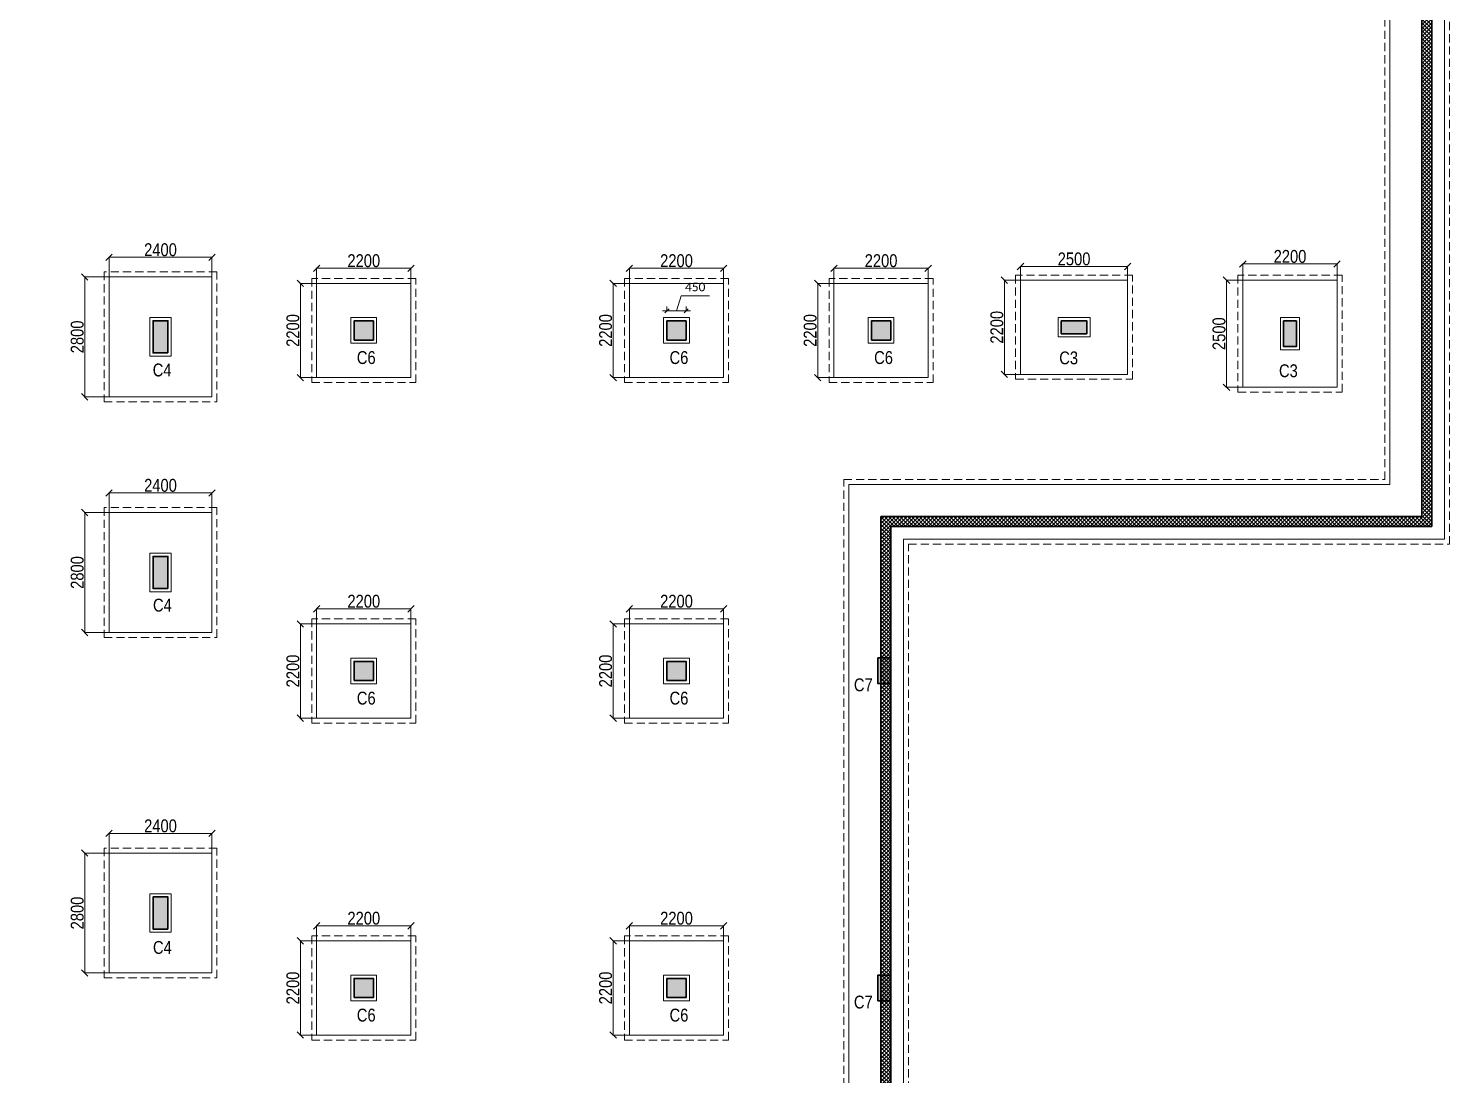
# Model space of a CAD drawing. Header units: millimetres. Extents: x 1112055 to 3390982, y -148532 to 766891.
# Drawn here: x 2015676 to 2048849, y 641715 to 666139 of the extents above; entities that cross this region are included whole.
import ezdxf

# ---------------------------------------------------------------- set-up
doc = ezdxf.new("R2010")
doc.units = ezdxf.units.MM
doc.header["$PDMODE"] = 35
doc.header["$PDSIZE"] = -25
doc.linetypes.add('Hidden', pattern=[9.525, 6.35, -3.175])
for name, color, linetype, lineweight in [('B COL. NO.', 3, 'Continuous', 20), ('B FINAL COLUMN', 1, 'Continuous', 30), ('B FOOTING', 49, 'Continuous', 20), ('B FOOTING DIM', 234, 'Continuous', 9), ('B HATCH', 250, 'Continuous', 0), ('B P.C.C', 251, 'Continuous', 0)]:
    doc.layers.add(name, color=color, linetype=linetype, lineweight=lineweight)
doc.layers.add('B Pedestal', color=7, linetype='Continuous', lineweight=9, true_color=0x5c8948)
doc.layers.add('B-COL HT', color=7, linetype='Continuous', lineweight=0, true_color=0x4e4f45)
doc.styles.add('Cali', font='calibri.ttf')
doc.styles.add('SWINC', font='swissc.ttf')
doc.dimstyles.new('1.100', dxfattribs={"dimtxt": 200, "dimasz": 100, "dimexe": 100, "dimexo": 100, "dimgap": 100, "dimtad": 1, "dimdec": 0, "dimzin": 0, "dimdsep": 46, "dimtxsty": 'Cali', "dimblk": 'OBLIQUE', "dimcen": 0, "dimdle": 100, "dimclrd": 256, "dimclre": 256, "dimclrt": 3, "dimadec": 0, "dimazin": 0, "dimtfac": 1, "dimtdec": 0, "dimtofl": 0, "dimtmove": 1, "dimatfit": 0, "dimfxl": 100, "dimfxlon": 1, "dimtolj": 1, "dimtzin": 0, "dimlwd": -1, "dimlwe": -1, "dimarcsym": 0})
doc.dimstyles.new('BHOOMI', dxfattribs={"dimtxt": 230, "dimasz": 150, "dimexe": 10, "dimexo": 0, "dimgap": 25, "dimtad": 1, "dimdec": 0, "dimzin": 0, "dimdsep": 46, "dimtxsty": 'SWINC', "dimblk": 'OBLIQUE', "dimcen": 0.09, "dimclrd": 250, "dimclre": 250, "dimclrt": 256, "dimaunit": 1, "dimadec": 3, "dimazin": 0, "dimtfac": 1, "dimtdec": 0, "dimtofl": 0, "dimtmove": 1, "dimatfit": 3, "dimfxl": 100, "dimtolj": 1, "dimtzin": 0, "dimlwd": 9, "dimlwe": 5, "dimarcsym": 0})

# ---------------------------------------------------------------- blocks, each defined once
blk = doc.blocks.new('_Oblique')
at = {"color": 0, "linetype": 'ByBlock', "lineweight": -2}
blk.add_line((-0.5, -0.5), (0.5, 0.5), dxfattribs=at)
blk = doc.blocks.new('*D2895')
at = {"layer": 'B FOOTING DIM', "color": 250, "lineweight": 5, "ltscale": 0.5, "transparency": 16777216}
for p, q in [((2038834, 660262), (2038447, 660262)), ((2038457, 660262), (2038457, 658062)), ((2038834, 658062), (2038447, 658062))]:
    blk.add_line(p, q, dxfattribs=at)
at = {"layer": 'Defpoints', "color": 0, "transparency": 16777216}
for p in [(2038834, 660262), (2038457, 658062), (2038834, 658062)]:
    blk.add_point(p, dxfattribs=at)
at = {"layer": 'B FOOTING DIM', "color": 250, "lineweight": 5, "transparency": 16777216, "xscale": 150, "yscale": 150, "zscale": 150}
for p, rotation in [((2038457, 660262), 90), ((2038457, 658062), 270)]:
    blk.add_blockref('_Oblique', p, dxfattribs=dict(at, rotation=rotation))
at = {"layer": 'B FOOTING DIM', "transparency": 16777216, "insert": (2038282, 659162), "char_height": 300, "attachment_point": 5, "rotation": 90, "style": 'SWINC'}
blk.add_mtext('\\A1;2200', dxfattribs=at)
blk = doc.blocks.new('*D2896')
at = {"layer": 'B FOOTING DIM', "color": 250, "lineweight": 5, "ltscale": 0.5, "transparency": 16777216}
for p, q in [((2038834, 660262), (2038834, 660591)), ((2038834, 660581), (2041334, 660581)), ((2041334, 660262), (2041334, 660591))]:
    blk.add_line(p, q, dxfattribs=at)
at = {"layer": 'Defpoints', "color": 0, "transparency": 16777216}
for p in [(2041334, 660581), (2038834, 660262), (2041334, 660262)]:
    blk.add_point(p, dxfattribs=at)
at = {"layer": 'B FOOTING DIM', "color": 250, "lineweight": 5, "transparency": 16777216, "xscale": 150, "yscale": 150, "zscale": 150, "rotation": 180}
blk.add_blockref('_Oblique', (2038834, 660581), dxfattribs=at)
at = {"layer": 'B FOOTING DIM', "color": 250, "lineweight": 5, "transparency": 16777216, "xscale": 150, "yscale": 150, "zscale": 150}
blk.add_blockref('_Oblique', (2041334, 660581), dxfattribs=at)
at = {"layer": 'B FOOTING DIM', "transparency": 16777216, "insert": (2040084, 660756), "char_height": 300, "attachment_point": 5, "style": 'SWINC'}
blk.add_mtext('\\A1;2500', dxfattribs=at)
blk = doc.blocks.new('*D2901')
at = {"layer": 'B FOOTING DIM', "color": 250, "lineweight": 5, "ltscale": 0.5, "transparency": 16777216}
for p, q in [((2044024, 660262), (2044024, 660649)), ((2046224, 660639), (2044024, 660639)), ((2046224, 660262), (2046224, 660649))]:
    blk.add_line(p, q, dxfattribs=at)
at = {"layer": 'Defpoints', "color": 0, "transparency": 16777216}
for p in [(2044024, 660639), (2044024, 660262), (2046224, 660262)]:
    blk.add_point(p, dxfattribs=at)
at = {"layer": 'B FOOTING DIM', "color": 250, "lineweight": 5, "transparency": 16777216, "xscale": 150, "yscale": 150, "zscale": 150, "rotation": 180}
blk.add_blockref('_Oblique', (2044024, 660639), dxfattribs=at)
at = {"layer": 'B FOOTING DIM', "color": 250, "lineweight": 5, "transparency": 16777216, "xscale": 150, "yscale": 150, "zscale": 150}
blk.add_blockref('_Oblique', (2046224, 660639), dxfattribs=at)
at = {"layer": 'B FOOTING DIM', "transparency": 16777216, "insert": (2045124, 660814), "char_height": 300, "attachment_point": 5, "style": 'SWINC'}
blk.add_mtext('\\A1;2200', dxfattribs=at)
blk = doc.blocks.new('*D2902')
at = {"layer": 'B FOOTING DIM', "color": 250, "lineweight": 5, "ltscale": 0.5, "transparency": 16777216}
for p, q in [((2044024, 660262), (2043633, 660262)), ((2043643, 660262), (2043643, 657762)), ((2044024, 657762), (2043633, 657762))]:
    blk.add_line(p, q, dxfattribs=at)
at = {"layer": 'Defpoints', "color": 0, "transparency": 16777216}
for p in [(2044024, 660262), (2043643, 657762), (2044024, 657762)]:
    blk.add_point(p, dxfattribs=at)
at = {"layer": 'B FOOTING DIM', "color": 250, "lineweight": 5, "transparency": 16777216, "xscale": 150, "yscale": 150, "zscale": 150}
for p, rotation in [((2043643, 660262), 90), ((2043643, 657762), 270)]:
    blk.add_blockref('_Oblique', p, dxfattribs=dict(at, rotation=rotation))
at = {"layer": 'B FOOTING DIM', "transparency": 16777216, "insert": (2043468, 659012), "char_height": 300, "attachment_point": 5, "rotation": 90, "style": 'SWINC'}
blk.add_mtext('\\A1;2500', dxfattribs=at)
blk = doc.blocks.new('*D2923')
at = {"layer": 'B FOOTING DIM', "color": 250, "lineweight": 5, "ltscale": 0.5, "transparency": 16777216}
for p, q in [((2017559, 646887), (2016981, 646887)), ((2016991, 646887), (2016991, 644087)), ((2017559, 644087), (2016981, 644087))]:
    blk.add_line(p, q, dxfattribs=at)
at = {"layer": 'Defpoints', "color": 0, "transparency": 16777216}
for p in [(2017559, 646887), (2016991, 644087), (2017559, 644087)]:
    blk.add_point(p, dxfattribs=at)
at = {"layer": 'B FOOTING DIM', "color": 250, "lineweight": 5, "transparency": 16777216, "xscale": 150, "yscale": 150, "zscale": 150}
for p, rotation in [((2016991, 646887), 90), ((2016991, 644087), 270)]:
    blk.add_blockref('_Oblique', p, dxfattribs=dict(at, rotation=rotation))
at = {"layer": 'B FOOTING DIM', "transparency": 16777216, "insert": (2016816, 645487), "char_height": 300, "attachment_point": 5, "rotation": 90, "style": 'SWINC'}
blk.add_mtext('\\A1;2800', dxfattribs=at)
blk = doc.blocks.new('*D2924')
at = {"layer": 'B FOOTING DIM', "color": 250, "lineweight": 5, "ltscale": 0.5, "transparency": 16777216}
for p, q in [((2017559, 646887), (2017559, 647355)), ((2017559, 647345), (2019959, 647345)), ((2019959, 646887), (2019959, 647355))]:
    blk.add_line(p, q, dxfattribs=at)
at = {"layer": 'Defpoints', "color": 0, "transparency": 16777216}
for p in [(2019959, 647345), (2017559, 646887), (2019959, 646887)]:
    blk.add_point(p, dxfattribs=at)
at = {"layer": 'B FOOTING DIM', "color": 250, "lineweight": 5, "transparency": 16777216, "xscale": 150, "yscale": 150, "zscale": 150, "rotation": 180}
blk.add_blockref('_Oblique', (2017559, 647345), dxfattribs=at)
at = {"layer": 'B FOOTING DIM', "color": 250, "lineweight": 5, "transparency": 16777216, "xscale": 150, "yscale": 150, "zscale": 150}
blk.add_blockref('_Oblique', (2019959, 647345), dxfattribs=at)
at = {"layer": 'B FOOTING DIM', "transparency": 16777216, "insert": (2018759, 647520), "char_height": 300, "attachment_point": 5, "style": 'SWINC'}
blk.add_mtext('\\A1;2400', dxfattribs=at)
blk = doc.blocks.new('*D2925')
at = {"layer": 'B FOOTING DIM', "color": 250, "lineweight": 5, "ltscale": 0.5, "transparency": 16777216}
for p, q in [((2017559, 660337), (2016981, 660337)), ((2016991, 660337), (2016991, 657537)), ((2017559, 657537), (2016981, 657537))]:
    blk.add_line(p, q, dxfattribs=at)
at = {"layer": 'Defpoints', "color": 0, "transparency": 16777216}
for p in [(2017559, 660337), (2016991, 657537), (2017559, 657537)]:
    blk.add_point(p, dxfattribs=at)
at = {"layer": 'B FOOTING DIM', "color": 250, "lineweight": 5, "transparency": 16777216, "xscale": 150, "yscale": 150, "zscale": 150}
for p, rotation in [((2016991, 660337), 90), ((2016991, 657537), 270)]:
    blk.add_blockref('_Oblique', p, dxfattribs=dict(at, rotation=rotation))
at = {"layer": 'B FOOTING DIM', "transparency": 16777216, "insert": (2016816, 658937), "char_height": 300, "attachment_point": 5, "rotation": 90, "style": 'SWINC'}
blk.add_mtext('\\A1;2800', dxfattribs=at)
blk = doc.blocks.new('*D2926')
at = {"layer": 'B FOOTING DIM', "color": 250, "lineweight": 5, "ltscale": 0.5, "transparency": 16777216}
for p, q in [((2017559, 660337), (2017559, 660805)), ((2017559, 660795), (2019959, 660795)), ((2019959, 660337), (2019959, 660805))]:
    blk.add_line(p, q, dxfattribs=at)
at = {"layer": 'Defpoints', "color": 0, "transparency": 16777216}
for p in [(2019959, 660795), (2017559, 660337), (2019959, 660337)]:
    blk.add_point(p, dxfattribs=at)
at = {"layer": 'B FOOTING DIM', "color": 250, "lineweight": 5, "transparency": 16777216, "xscale": 150, "yscale": 150, "zscale": 150, "rotation": 180}
blk.add_blockref('_Oblique', (2017559, 660795), dxfattribs=at)
at = {"layer": 'B FOOTING DIM', "color": 250, "lineweight": 5, "transparency": 16777216, "xscale": 150, "yscale": 150, "zscale": 150}
blk.add_blockref('_Oblique', (2019959, 660795), dxfattribs=at)
at = {"layer": 'B FOOTING DIM', "transparency": 16777216, "insert": (2018759, 660970), "char_height": 300, "attachment_point": 5, "style": 'SWINC'}
blk.add_mtext('\\A1;2400', dxfattribs=at)
blk = doc.blocks.new('*D2621')
at = {"layer": 'B FOOTING DIM', "color": 250, "lineweight": 5, "ltscale": 0.5, "transparency": 16777216}
for p, q in [((2029704, 644837), (2029315, 644837)), ((2029325, 644837), (2029325, 642637)), ((2029704, 642637), (2029315, 642637))]:
    blk.add_line(p, q, dxfattribs=at)
at = {"layer": 'Defpoints', "color": 0, "transparency": 16777216}
for p in [(2029704, 644837), (2029325, 642637), (2029704, 642637)]:
    blk.add_point(p, dxfattribs=at)
at = {"layer": 'B FOOTING DIM', "color": 250, "lineweight": 5, "transparency": 16777216, "xscale": 150, "yscale": 150, "zscale": 150}
for p, rotation in [((2029325, 644837), 90), ((2029325, 642637), 270)]:
    blk.add_blockref('_Oblique', p, dxfattribs=dict(at, rotation=rotation))
at = {"layer": 'B FOOTING DIM', "transparency": 16777216, "insert": (2029150, 643737), "char_height": 300, "attachment_point": 5, "rotation": 90, "style": 'SWINC'}
blk.add_mtext('\\A1;2200', dxfattribs=at)
blk = doc.blocks.new('*D2622')
at = {"layer": 'B FOOTING DIM', "color": 250, "lineweight": 5, "ltscale": 0.5, "transparency": 16777216}
for p, q in [((2029704, 644837), (2029704, 645199)), ((2029704, 645189), (2031904, 645189)), ((2031904, 644837), (2031904, 645199))]:
    blk.add_line(p, q, dxfattribs=at)
at = {"layer": 'Defpoints', "color": 0, "transparency": 16777216}
for p in [(2031904, 645189), (2029704, 644837), (2031904, 644837)]:
    blk.add_point(p, dxfattribs=at)
at = {"layer": 'B FOOTING DIM', "color": 250, "lineweight": 5, "transparency": 16777216, "xscale": 150, "yscale": 150, "zscale": 150, "rotation": 180}
blk.add_blockref('_Oblique', (2029704, 645189), dxfattribs=at)
at = {"layer": 'B FOOTING DIM', "color": 250, "lineweight": 5, "transparency": 16777216, "xscale": 150, "yscale": 150, "zscale": 150}
blk.add_blockref('_Oblique', (2031904, 645189), dxfattribs=at)
at = {"layer": 'B FOOTING DIM', "transparency": 16777216, "insert": (2030804, 645364), "char_height": 300, "attachment_point": 5, "style": 'SWINC'}
blk.add_mtext('\\A1;2200', dxfattribs=at)
blk = doc.blocks.new('*D2623')
at = {"layer": 'B FOOTING DIM', "color": 250, "lineweight": 5, "ltscale": 0.5, "transparency": 16777216}
for p, q in [((2022404, 644837), (2022015, 644837)), ((2022025, 644837), (2022025, 642637)), ((2022404, 642637), (2022015, 642637))]:
    blk.add_line(p, q, dxfattribs=at)
at = {"layer": 'Defpoints', "color": 0, "transparency": 16777216}
for p in [(2022404, 644837), (2022025, 642637), (2022404, 642637)]:
    blk.add_point(p, dxfattribs=at)
at = {"layer": 'B FOOTING DIM', "color": 250, "lineweight": 5, "transparency": 16777216, "xscale": 150, "yscale": 150, "zscale": 150}
for p, rotation in [((2022025, 644837), 90), ((2022025, 642637), 270)]:
    blk.add_blockref('_Oblique', p, dxfattribs=dict(at, rotation=rotation))
at = {"layer": 'B FOOTING DIM', "transparency": 16777216, "insert": (2021850, 643737), "char_height": 300, "attachment_point": 5, "rotation": 90, "style": 'SWINC'}
blk.add_mtext('\\A1;2200', dxfattribs=at)
blk = doc.blocks.new('*D2624')
at = {"layer": 'B FOOTING DIM', "color": 250, "lineweight": 5, "ltscale": 0.5, "transparency": 16777216}
for p, q in [((2022404, 644837), (2022404, 645199)), ((2022404, 645189), (2024604, 645189)), ((2024604, 644837), (2024604, 645199))]:
    blk.add_line(p, q, dxfattribs=at)
at = {"layer": 'Defpoints', "color": 0, "transparency": 16777216}
for p in [(2024604, 645189), (2022404, 644837), (2024604, 644837)]:
    blk.add_point(p, dxfattribs=at)
at = {"layer": 'B FOOTING DIM', "color": 250, "lineweight": 5, "transparency": 16777216, "xscale": 150, "yscale": 150, "zscale": 150, "rotation": 180}
blk.add_blockref('_Oblique', (2022404, 645189), dxfattribs=at)
at = {"layer": 'B FOOTING DIM', "color": 250, "lineweight": 5, "transparency": 16777216, "xscale": 150, "yscale": 150, "zscale": 150}
blk.add_blockref('_Oblique', (2024604, 645189), dxfattribs=at)
at = {"layer": 'B FOOTING DIM', "transparency": 16777216, "insert": (2023504, 645364), "char_height": 300, "attachment_point": 5, "style": 'SWINC'}
blk.add_mtext('\\A1;2200', dxfattribs=at)
blk = doc.blocks.new('*D2625')
at = {"layer": 'B FOOTING DIM', "color": 250, "lineweight": 5, "ltscale": 0.5, "transparency": 16777216}
for p, q in [((2022404, 652237), (2022015, 652237)), ((2022025, 652237), (2022025, 650037)), ((2022404, 650037), (2022015, 650037))]:
    blk.add_line(p, q, dxfattribs=at)
at = {"layer": 'Defpoints', "color": 0, "transparency": 16777216}
for p in [(2022404, 652237), (2022025, 650037), (2022404, 650037)]:
    blk.add_point(p, dxfattribs=at)
at = {"layer": 'B FOOTING DIM', "color": 250, "lineweight": 5, "transparency": 16777216, "xscale": 150, "yscale": 150, "zscale": 150}
for p, rotation in [((2022025, 652237), 90), ((2022025, 650037), 270)]:
    blk.add_blockref('_Oblique', p, dxfattribs=dict(at, rotation=rotation))
at = {"layer": 'B FOOTING DIM', "transparency": 16777216, "insert": (2021850, 651137), "char_height": 300, "attachment_point": 5, "rotation": 90, "style": 'SWINC'}
blk.add_mtext('\\A1;2200', dxfattribs=at)
blk = doc.blocks.new('*D2626')
at = {"layer": 'B FOOTING DIM', "color": 250, "lineweight": 5, "ltscale": 0.5, "transparency": 16777216}
for p, q in [((2022404, 652237), (2022404, 652599)), ((2022404, 652589), (2024604, 652589)), ((2024604, 652237), (2024604, 652599))]:
    blk.add_line(p, q, dxfattribs=at)
at = {"layer": 'Defpoints', "color": 0, "transparency": 16777216}
for p in [(2024604, 652589), (2022404, 652237), (2024604, 652237)]:
    blk.add_point(p, dxfattribs=at)
at = {"layer": 'B FOOTING DIM', "color": 250, "lineweight": 5, "transparency": 16777216, "xscale": 150, "yscale": 150, "zscale": 150, "rotation": 180}
blk.add_blockref('_Oblique', (2022404, 652589), dxfattribs=at)
at = {"layer": 'B FOOTING DIM', "color": 250, "lineweight": 5, "transparency": 16777216, "xscale": 150, "yscale": 150, "zscale": 150}
blk.add_blockref('_Oblique', (2024604, 652589), dxfattribs=at)
at = {"layer": 'B FOOTING DIM', "transparency": 16777216, "insert": (2023504, 652764), "char_height": 300, "attachment_point": 5, "style": 'SWINC'}
blk.add_mtext('\\A1;2200', dxfattribs=at)
blk = doc.blocks.new('*D2627')
at = {"layer": 'B FOOTING DIM', "color": 250, "lineweight": 5, "ltscale": 0.5, "transparency": 16777216}
for p, q in [((2029704, 652237), (2029315, 652237)), ((2029325, 652237), (2029325, 650037)), ((2029704, 650037), (2029315, 650037))]:
    blk.add_line(p, q, dxfattribs=at)
at = {"layer": 'Defpoints', "color": 0, "transparency": 16777216}
for p in [(2029704, 652237), (2029325, 650037), (2029704, 650037)]:
    blk.add_point(p, dxfattribs=at)
at = {"layer": 'B FOOTING DIM', "color": 250, "lineweight": 5, "transparency": 16777216, "xscale": 150, "yscale": 150, "zscale": 150}
for p, rotation in [((2029325, 652237), 90), ((2029325, 650037), 270)]:
    blk.add_blockref('_Oblique', p, dxfattribs=dict(at, rotation=rotation))
at = {"layer": 'B FOOTING DIM', "transparency": 16777216, "insert": (2029150, 651137), "char_height": 300, "attachment_point": 5, "rotation": 90, "style": 'SWINC'}
blk.add_mtext('\\A1;2200', dxfattribs=at)
blk = doc.blocks.new('*D2628')
at = {"layer": 'B FOOTING DIM', "color": 250, "lineweight": 5, "ltscale": 0.5, "transparency": 16777216}
for p, q in [((2029704, 652237), (2029704, 652599)), ((2029704, 652589), (2031904, 652589)), ((2031904, 652237), (2031904, 652599))]:
    blk.add_line(p, q, dxfattribs=at)
at = {"layer": 'Defpoints', "color": 0, "transparency": 16777216}
for p in [(2031904, 652589), (2029704, 652237), (2031904, 652237)]:
    blk.add_point(p, dxfattribs=at)
at = {"layer": 'B FOOTING DIM', "color": 250, "lineweight": 5, "transparency": 16777216, "xscale": 150, "yscale": 150, "zscale": 150, "rotation": 180}
blk.add_blockref('_Oblique', (2029704, 652589), dxfattribs=at)
at = {"layer": 'B FOOTING DIM', "color": 250, "lineweight": 5, "transparency": 16777216, "xscale": 150, "yscale": 150, "zscale": 150}
blk.add_blockref('_Oblique', (2031904, 652589), dxfattribs=at)
at = {"layer": 'B FOOTING DIM', "transparency": 16777216, "insert": (2030804, 652764), "char_height": 300, "attachment_point": 5, "style": 'SWINC'}
blk.add_mtext('\\A1;2200', dxfattribs=at)
blk = doc.blocks.new('*D2629')
at = {"layer": 'B FOOTING DIM', "color": 250, "lineweight": 5, "ltscale": 0.5, "transparency": 16777216}
for p, q in [((2034479, 660187), (2034090, 660187)), ((2034100, 660187), (2034100, 657987)), ((2034479, 657987), (2034090, 657987))]:
    blk.add_line(p, q, dxfattribs=at)
at = {"layer": 'Defpoints', "color": 0, "transparency": 16777216}
for p in [(2034479, 660187), (2034100, 657987), (2034479, 657987)]:
    blk.add_point(p, dxfattribs=at)
at = {"layer": 'B FOOTING DIM', "color": 250, "lineweight": 5, "transparency": 16777216, "xscale": 150, "yscale": 150, "zscale": 150}
for p, rotation in [((2034100, 660187), 90), ((2034100, 657987), 270)]:
    blk.add_blockref('_Oblique', p, dxfattribs=dict(at, rotation=rotation))
at = {"layer": 'B FOOTING DIM', "transparency": 16777216, "insert": (2033925, 659087), "char_height": 300, "attachment_point": 5, "rotation": 90, "style": 'SWINC'}
blk.add_mtext('\\A1;2200', dxfattribs=at)
blk = doc.blocks.new('*D2630')
at = {"layer": 'B FOOTING DIM', "color": 250, "lineweight": 5, "ltscale": 0.5, "transparency": 16777216}
for p, q in [((2034479, 660187), (2034479, 660549)), ((2034479, 660539), (2036679, 660539)), ((2036679, 660187), (2036679, 660549))]:
    blk.add_line(p, q, dxfattribs=at)
at = {"layer": 'Defpoints', "color": 0, "transparency": 16777216}
for p in [(2036679, 660539), (2034479, 660187), (2036679, 660187)]:
    blk.add_point(p, dxfattribs=at)
at = {"layer": 'B FOOTING DIM', "color": 250, "lineweight": 5, "transparency": 16777216, "xscale": 150, "yscale": 150, "zscale": 150, "rotation": 180}
blk.add_blockref('_Oblique', (2034479, 660539), dxfattribs=at)
at = {"layer": 'B FOOTING DIM', "color": 250, "lineweight": 5, "transparency": 16777216, "xscale": 150, "yscale": 150, "zscale": 150}
blk.add_blockref('_Oblique', (2036679, 660539), dxfattribs=at)
at = {"layer": 'B FOOTING DIM', "transparency": 16777216, "insert": (2035579, 660714), "char_height": 300, "attachment_point": 5, "style": 'SWINC'}
blk.add_mtext('\\A1;2200', dxfattribs=at)
blk = doc.blocks.new('*D2631')
at = {"layer": 'B FOOTING DIM', "color": 250, "lineweight": 5, "ltscale": 0.5, "transparency": 16777216}
for p, q in [((2029704, 660187), (2029315, 660187)), ((2029325, 660187), (2029325, 657987)), ((2029704, 657987), (2029315, 657987))]:
    blk.add_line(p, q, dxfattribs=at)
at = {"layer": 'Defpoints', "color": 0, "transparency": 16777216}
for p in [(2029704, 660187), (2029325, 657987), (2029704, 657987)]:
    blk.add_point(p, dxfattribs=at)
at = {"layer": 'B FOOTING DIM', "color": 250, "lineweight": 5, "transparency": 16777216, "xscale": 150, "yscale": 150, "zscale": 150}
for p, rotation in [((2029325, 660187), 90), ((2029325, 657987), 270)]:
    blk.add_blockref('_Oblique', p, dxfattribs=dict(at, rotation=rotation))
at = {"layer": 'B FOOTING DIM', "transparency": 16777216, "insert": (2029150, 659087), "char_height": 300, "attachment_point": 5, "rotation": 90, "style": 'SWINC'}
blk.add_mtext('\\A1;2200', dxfattribs=at)
blk = doc.blocks.new('*D2632')
at = {"layer": 'B FOOTING DIM', "color": 250, "lineweight": 5, "ltscale": 0.5, "transparency": 16777216}
for p, q in [((2029704, 660187), (2029704, 660549)), ((2029704, 660539), (2031904, 660539)), ((2031904, 660187), (2031904, 660549))]:
    blk.add_line(p, q, dxfattribs=at)
at = {"layer": 'Defpoints', "color": 0, "transparency": 16777216}
for p in [(2031904, 660539), (2029704, 660187), (2031904, 660187)]:
    blk.add_point(p, dxfattribs=at)
at = {"layer": 'B FOOTING DIM', "color": 250, "lineweight": 5, "transparency": 16777216, "xscale": 150, "yscale": 150, "zscale": 150, "rotation": 180}
blk.add_blockref('_Oblique', (2029704, 660539), dxfattribs=at)
at = {"layer": 'B FOOTING DIM', "color": 250, "lineweight": 5, "transparency": 16777216, "xscale": 150, "yscale": 150, "zscale": 150}
blk.add_blockref('_Oblique', (2031904, 660539), dxfattribs=at)
at = {"layer": 'B FOOTING DIM', "transparency": 16777216, "insert": (2030804, 660714), "char_height": 300, "attachment_point": 5, "style": 'SWINC'}
blk.add_mtext('\\A1;2200', dxfattribs=at)
blk = doc.blocks.new('*D2633')
at = {"layer": 'B FOOTING DIM', "color": 250, "lineweight": 5, "ltscale": 0.5, "transparency": 16777216}
for p, q in [((2022404, 660187), (2022015, 660187)), ((2022025, 660187), (2022025, 657987)), ((2022404, 657987), (2022015, 657987))]:
    blk.add_line(p, q, dxfattribs=at)
at = {"layer": 'Defpoints', "color": 0, "transparency": 16777216}
for p in [(2022404, 660187), (2022025, 657987), (2022404, 657987)]:
    blk.add_point(p, dxfattribs=at)
at = {"layer": 'B FOOTING DIM', "color": 250, "lineweight": 5, "transparency": 16777216, "xscale": 150, "yscale": 150, "zscale": 150}
for p, rotation in [((2022025, 660187), 90), ((2022025, 657987), 270)]:
    blk.add_blockref('_Oblique', p, dxfattribs=dict(at, rotation=rotation))
at = {"layer": 'B FOOTING DIM', "transparency": 16777216, "insert": (2021850, 659087), "char_height": 300, "attachment_point": 5, "rotation": 90, "style": 'SWINC'}
blk.add_mtext('\\A1;2200', dxfattribs=at)
blk = doc.blocks.new('*D2634')
at = {"layer": 'B FOOTING DIM', "color": 250, "lineweight": 5, "ltscale": 0.5, "transparency": 16777216}
for p, q in [((2022404, 660187), (2022404, 660549)), ((2022404, 660539), (2024604, 660539)), ((2024604, 660187), (2024604, 660549))]:
    blk.add_line(p, q, dxfattribs=at)
at = {"layer": 'Defpoints', "color": 0, "transparency": 16777216}
for p in [(2024604, 660539), (2022404, 660187), (2024604, 660187)]:
    blk.add_point(p, dxfattribs=at)
at = {"layer": 'B FOOTING DIM', "color": 250, "lineweight": 5, "transparency": 16777216, "xscale": 150, "yscale": 150, "zscale": 150, "rotation": 180}
blk.add_blockref('_Oblique', (2022404, 660539), dxfattribs=at)
at = {"layer": 'B FOOTING DIM', "color": 250, "lineweight": 5, "transparency": 16777216, "xscale": 150, "yscale": 150, "zscale": 150}
blk.add_blockref('_Oblique', (2024604, 660539), dxfattribs=at)
at = {"layer": 'B FOOTING DIM', "transparency": 16777216, "insert": (2023504, 660714), "char_height": 300, "attachment_point": 5, "style": 'SWINC'}
blk.add_mtext('\\A1;2200', dxfattribs=at)
blk = doc.blocks.new('*D2643')
at = {"layer": 'B FOOTING DIM', "color": 250, "lineweight": 5, "ltscale": 0.5, "transparency": 16777216}
for p, q in [((2017559, 654837), (2016981, 654837)), ((2016991, 654837), (2016991, 652037)), ((2017559, 652037), (2016981, 652037))]:
    blk.add_line(p, q, dxfattribs=at)
at = {"layer": 'Defpoints', "color": 0, "transparency": 16777216}
for p in [(2017559, 654837), (2016991, 652037), (2017559, 652037)]:
    blk.add_point(p, dxfattribs=at)
at = {"layer": 'B FOOTING DIM', "color": 250, "lineweight": 5, "transparency": 16777216, "xscale": 150, "yscale": 150, "zscale": 150}
for p, rotation in [((2016991, 654837), 90), ((2016991, 652037), 270)]:
    blk.add_blockref('_Oblique', p, dxfattribs=dict(at, rotation=rotation))
at = {"layer": 'B FOOTING DIM', "transparency": 16777216, "insert": (2016816, 653437), "char_height": 300, "attachment_point": 5, "rotation": 90, "style": 'SWINC'}
blk.add_mtext('\\A1;2800', dxfattribs=at)
blk = doc.blocks.new('*D2644')
at = {"layer": 'B FOOTING DIM', "color": 250, "lineweight": 5, "ltscale": 0.5, "transparency": 16777216}
for p, q in [((2017559, 654837), (2017559, 655305)), ((2017559, 655295), (2019959, 655295)), ((2019959, 654837), (2019959, 655305))]:
    blk.add_line(p, q, dxfattribs=at)
at = {"layer": 'Defpoints', "color": 0, "transparency": 16777216}
for p in [(2019959, 655295), (2017559, 654837), (2019959, 654837)]:
    blk.add_point(p, dxfattribs=at)
at = {"layer": 'B FOOTING DIM', "color": 250, "lineweight": 5, "transparency": 16777216, "xscale": 150, "yscale": 150, "zscale": 150, "rotation": 180}
blk.add_blockref('_Oblique', (2017559, 655295), dxfattribs=at)
at = {"layer": 'B FOOTING DIM', "color": 250, "lineweight": 5, "transparency": 16777216, "xscale": 150, "yscale": 150, "zscale": 150}
blk.add_blockref('_Oblique', (2019959, 655295), dxfattribs=at)
at = {"layer": 'B FOOTING DIM', "transparency": 16777216, "insert": (2018759, 655470), "char_height": 300, "attachment_point": 5, "style": 'SWINC'}
blk.add_mtext('\\A1;2400', dxfattribs=at)
blk = doc.blocks.new('*D2884')
at = {"layer": 'B FOOTING', "transparency": 16777216}
for p, q in [((2030910, 659898), (2030804, 659546)), ((2031571, 659898), (2030910, 659898)), ((2030579, 659546), (2030479, 659546)), ((2030579, 659546), (2030579, 659646)), ((2030579, 659546), (2031029, 659546)), ((2031029, 659546), (2031029, 659646)), ((2031029, 659546), (2031129, 659546))]:
    blk.add_line(p, q, dxfattribs=at)
at = {"layer": 'Defpoints', "color": 0, "transparency": 16777216}
for p in [(2031029, 659546), (2030579, 659312), (2031029, 659312)]:
    blk.add_point(p, dxfattribs=at)
at = {"layer": 'B FOOTING', "transparency": 16777216, "xscale": 100, "yscale": 100, "zscale": 100}
blk.add_blockref('_Oblique', (2030579, 659546), dxfattribs=at)
at = {"layer": 'B FOOTING', "transparency": 16777216, "xscale": 100, "yscale": 100, "zscale": 100, "rotation": 180}
blk.add_blockref('_Oblique', (2031029, 659546), dxfattribs=at)
at = {"layer": 'B FOOTING', "color": 3, "transparency": 16777216, "insert": (2031240, 660101), "char_height": 200, "attachment_point": 5, "style": 'Cali'}
blk.add_mtext('\\A1;450', dxfattribs=at)

msp = doc.modelspace()

# ---------------------------------------------------------------- hatches: boundary and pattern name
at = {"layer": 'B HATCH', "lineweight": 0}
h = msp.add_hatch(dxfattribs=at)
h.set_pattern_fill('ANSI37', color=250, scale=20, style=0)
h.set_pattern_definition([(45, (271573.584, 205286.05), (-44.9012806, 44.9012806), []), (135, (271573.584, 205286.05), (-44.9012806, -44.9012806), [])])
h.paths.add_polyline_path([(2048204.1, 723875.9), (2048204.1, 727418.8), (2041029.1, 727292.9), (2041029.1, 723876.1)], flags=16)
h.paths.add_polyline_path([(2022340.1, 724422.7), (2027289.1, 724422.7), (2027289.1, 727051.5), (2022340.1, 726964.7)], flags=16)
h.paths.add_polyline_path([(2029179.1, 727085), (2029629.1, 727092.9), (2029629.1, 723875.7), (2029179.1, 723875.7)], flags=16)
h.paths.add_polyline_path([(1985114.1, 723607.5), (1985114.1, 614861.9), (2035574.1, 614861.9), (2035574.1, 654741.9), (2048204.1, 654741.9), (2048204.1, 723645.9), (2029165.7, 723646.5), (2029165.7, 720986.9), (2028949.1, 720986.9), (2028949.1, 727080.9), (2027519.1, 727055.8), (2027519.1, 720986.9), (2027289.1, 720986.9), (2027289.1, 724192.7), (2017838.1, 724192.7), (2017838.1, 723607.5)], flags=16)
h.paths.add_polyline_path([(2040803.8, 727289), (2040803.8, 723876.1), (2033374.1, 723876.4), (2033374.1, 727158.6)], flags=16)
h.paths.add_polyline_path([(2029859.1, 723876.5), (2029859.1, 727096.9), (2033144.1, 727154.5), (2033144.1, 723876.4)], flags=16)
h.paths.add_polyline_path([(2017608.1, 723837.5), (1984884.1, 723837.5), (1984884.1, 614631.9), (2035804.1, 614631.9), (2035804.1, 654511.9), (2048434.1, 654511.9), (2048434.1, 727652.9), (2022110.1, 727190.9), (2022110.1, 724422.7), (2017608.1, 724422.7)])
at = {"layer": 'B-COL HT', "lineweight": 0}
h = msp.add_hatch(color=250, dxfattribs=at)
h.dxf.hatch_style = 1
h.paths.add_polyline_path([(2018934.1, 658562.5), (2018584.1, 658562.5), (2018584.1, 659312.5), (2018934.1, 659312.5)])
h = msp.add_hatch(color=250, dxfattribs=at)
h.dxf.hatch_style = 1
h.paths.add_polyline_path([(2023279.1, 658861.9), (2023729.1, 658861.9), (2023729.1, 659311.9), (2023279.1, 659311.9)])
h = msp.add_hatch(color=250, dxfattribs=at)
h.dxf.hatch_style = 1
h.paths.add_polyline_path([(2030579.1, 658861.9), (2031029.1, 658861.9), (2031029.1, 659311.9), (2030579.1, 659311.9)])
h = msp.add_hatch(color=250, dxfattribs=at)
h.dxf.hatch_style = 1
h.paths.add_polyline_path([(2035354.1, 658861.9), (2035804.1, 658861.9), (2035804.1, 659311.9), (2035354.1, 659311.9)])
h = msp.add_hatch(color=250, dxfattribs=at)
h.dxf.hatch_style = 1
h.paths.add_polyline_path([(2039784.1, 659311.9), (2039784.1, 659011.9), (2040384.1, 659011.9), (2040384.1, 659311.9)])
h = msp.add_hatch(color=250, dxfattribs=at)
h.dxf.hatch_style = 1
h.paths.add_polyline_path([(2045274.2, 659311.9), (2044974.2, 659311.9), (2044974.2, 658711.9), (2045274.2, 658711.9)])
h = msp.add_hatch(color=250, dxfattribs=at)
h.dxf.hatch_style = 1
h.paths.add_polyline_path([(2018934.1, 653062.5), (2018584.1, 653062.5), (2018584.1, 653812.5), (2018934.1, 653812.5)])
h = msp.add_hatch(color=250, dxfattribs=at)
h.dxf.hatch_style = 1
h.paths.add_polyline_path([(2023279.1, 650911.9), (2023729.1, 650911.9), (2023729.1, 651361.9), (2023279.1, 651361.9)])
h = msp.add_hatch(color=250, dxfattribs=at)
h.dxf.hatch_style = 1
h.paths.add_polyline_path([(2030579.1, 650911.9), (2031029.1, 650911.9), (2031029.1, 651361.9), (2030579.1, 651361.9)])
h = msp.add_hatch(color=250, dxfattribs=at)
h.dxf.hatch_style = 1
h.paths.add_polyline_path([(2035804.1, 651443.4), (2035504.1, 651443.4), (2035504.1, 650843.4), (2035804.1, 650843.4)])
h = msp.add_hatch(color=250, dxfattribs=at)
h.dxf.hatch_style = 1
h.paths.add_polyline_path([(2018934.1, 645112.5), (2018584.1, 645112.5), (2018584.1, 645862.5), (2018934.1, 645862.5)])
h = msp.add_hatch(color=250, dxfattribs=at)
h.dxf.hatch_style = 1
h.paths.add_polyline_path([(2023279.1, 643511.9), (2023729.1, 643511.9), (2023729.1, 643961.9), (2023279.1, 643961.9)])
h = msp.add_hatch(color=250, dxfattribs=at)
h.dxf.hatch_style = 1
h.paths.add_polyline_path([(2030579.1, 643511.9), (2031029.1, 643511.9), (2031029.1, 643961.9), (2030579.1, 643961.9)])
h = msp.add_hatch(color=250, dxfattribs=at)
h.dxf.hatch_style = 1
h.paths.add_polyline_path([(2035804.1, 644038.4), (2035504.1, 644038.4), (2035504.1, 643438.4), (2035804.1, 643438.4)])

# ---------------------------------------------------------------- linework, layer by layer
at = {"layer": 'B FINAL COLUMN', "color": 16, "lineweight": 30}
msp.add_lwpolyline([(2017608.1, 723837.5), (1984884.1, 723837.5), (1984884.1, 614631.9), (2035804.1, 614631.9), (2035804.1, 654511.9), (2048434.1, 654511.9), (2048434.1, 727652.9), (2022110.1, 727190.9), (2022110.1, 724422.7), (2017608.1, 724422.7), (2017608.1, 723837.5)], dxfattribs=at)
msp.add_lwpolyline([(1985114.1, 614861.9), (2035574.1, 614861.9), (2035574.1, 654741.9), (2048204.1, 654741.9), (2048204.1, 723645.9), (2029165.7, 723646.5), (2029165.7, 720986.9), (2028949.1, 720986.9), (2028949.1, 727080.9), (2027519.1, 727055.8), (2027519.1, 720986.9), (2027289.1, 720986.9), (2027289.1, 724192.7), (2017838.1, 724192.7), (2017838.1, 723607.5), (1985114.1, 723607.5)], close=True, dxfattribs=at)
at = {"layer": 'B FINAL COLUMN', "color": 5, "lineweight": 30}
for points in [[(2018934.1, 658562.5), (2018584.1, 658562.5), (2018584.1, 659312.5), (2018934.1, 659312.5)], [(2023279.1, 658861.9), (2023729.1, 658861.9), (2023729.1, 659311.9), (2023279.1, 659311.9)], [(2030579.1, 658861.9), (2031029.1, 658861.9), (2031029.1, 659311.9), (2030579.1, 659311.9)], [(2035354.1, 658861.9), (2035804.1, 658861.9), (2035804.1, 659311.9), (2035354.1, 659311.9)], [(2039784.1, 659311.9), (2039784.1, 659011.9), (2040384.1, 659011.9), (2040384.1, 659311.9)], [(2045274.2, 659311.9), (2044974.2, 659311.9), (2044974.2, 658711.9), (2045274.2, 658711.9)], [(2018934.1, 653062.5), (2018584.1, 653062.5), (2018584.1, 653812.5), (2018934.1, 653812.5)], [(2023279.1, 650911.9), (2023729.1, 650911.9), (2023729.1, 651361.9), (2023279.1, 651361.9)], [(2030579.1, 650911.9), (2031029.1, 650911.9), (2031029.1, 651361.9), (2030579.1, 651361.9)], [(2035804.1, 651443.4), (2035504.1, 651443.4), (2035504.1, 650843.4), (2035804.1, 650843.4)], [(2018934.1, 645112.5), (2018584.1, 645112.5), (2018584.1, 645862.5), (2018934.1, 645862.5)], [(2023279.1, 643511.9), (2023729.1, 643511.9), (2023729.1, 643961.9), (2023279.1, 643961.9)], [(2030579.1, 643511.9), (2031029.1, 643511.9), (2031029.1, 643961.9), (2030579.1, 643961.9)], [(2035804.1, 644038.4), (2035504.1, 644038.4), (2035504.1, 643438.4), (2035804.1, 643438.4)]]:
    msp.add_lwpolyline(points, close=True, dxfattribs=at)
at = {"layer": 'B FOOTING'}
for points in [[(2013084.1, 614331.9), (2036104.1, 614331.9), (2036104.1, 654211.9), (2048734.1, 654211.9), (2048734.1, 678611.9)], [(2013084.1, 615611.9), (2034824.1, 615611.9), (2034824.1, 655491.9), (2047454.1, 655491.9), (2047454.1, 678611.9)]]:
    msp.add_lwpolyline(points, dxfattribs=at)
for points in [[(2017559.1, 657537.5), (2019959.1, 657537.5), (2019959.1, 660337.5), (2017559.1, 660337.5)], [(2022404.1, 657986.9), (2024604.1, 657986.9), (2024604.1, 660186.9), (2022404.1, 660186.9)], [(2029704.1, 657986.9), (2031904.1, 657986.9), (2031904.1, 660186.9), (2029704.1, 660186.9)], [(2034479.1, 657986.9), (2036679.1, 657986.9), (2036679.1, 660186.9), (2034479.1, 660186.9)], [(2041334.1, 658061.9), (2041334.1, 660261.9), (2038834.1, 660261.9), (2038834.1, 658061.9)], [(2044024.2, 657761.9), (2046224.2, 657761.9), (2046224.2, 660261.9), (2044024.2, 660261.9)], [(2017559.1, 652037.5), (2019959.1, 652037.5), (2019959.1, 654837.5), (2017559.1, 654837.5)], [(2022404.1, 650036.9), (2024604.1, 650036.9), (2024604.1, 652236.9), (2022404.1, 652236.9)], [(2029704.1, 650036.9), (2031904.1, 650036.9), (2031904.1, 652236.9), (2029704.1, 652236.9)], [(2017559.1, 644087.5), (2019959.1, 644087.5), (2019959.1, 646887.5), (2017559.1, 646887.5)], [(2022404.1, 642636.9), (2024604.1, 642636.9), (2024604.1, 644836.9), (2022404.1, 644836.9)], [(2029704.1, 642636.9), (2031904.1, 642636.9), (2031904.1, 644836.9), (2029704.1, 644836.9)]]:
    msp.add_lwpolyline(points, close=True, dxfattribs=at)
at = {"layer": 'B P.C.C', "color": 250, "linetype": 'Hidden', "lineweight": 0, "ltscale": 30}
for points in [[(2013199.1, 614216.9), (2036219.1, 614216.9), (2036219.1, 654096.9), (2048849.1, 654096.9), (2048849.1, 678496.9)], [(2013199.1, 615726.9), (2034709.1, 615726.9), (2034709.1, 655606.9), (2047339.1, 655606.9), (2047339.1, 678496.9)]]:
    msp.add_lwpolyline(points, dxfattribs=at)
for points in [[(2017444.1, 657422.5), (2020074.1, 657422.5), (2020074.1, 660452.5), (2017444.1, 660452.5)], [(2022289.1, 657871.9), (2024719.1, 657871.9), (2024719.1, 660301.9), (2022289.1, 660301.9)], [(2029589.1, 657871.9), (2032019.1, 657871.9), (2032019.1, 660301.9), (2029589.1, 660301.9)], [(2034364.1, 657871.9), (2036794.1, 657871.9), (2036794.1, 660301.9), (2034364.1, 660301.9)], [(2041449.1, 657946.9), (2041449.1, 660376.9), (2038719.1, 660376.9), (2038719.1, 657946.9)], [(2043909.2, 657646.9), (2046339.2, 657646.9), (2046339.2, 660376.9), (2043909.2, 660376.9)], [(2017444.1, 651922.5), (2020074.1, 651922.5), (2020074.1, 654952.5), (2017444.1, 654952.5)], [(2022289.1, 649921.9), (2024719.1, 649921.9), (2024719.1, 652351.9), (2022289.1, 652351.9)], [(2029589.1, 649921.9), (2032019.1, 649921.9), (2032019.1, 652351.9), (2029589.1, 652351.9)], [(2017444.1, 643972.5), (2020074.1, 643972.5), (2020074.1, 647002.5), (2017444.1, 647002.5)], [(2022289.1, 642521.9), (2024719.1, 642521.9), (2024719.1, 644951.9), (2022289.1, 644951.9)], [(2029589.1, 642521.9), (2032019.1, 642521.9), (2032019.1, 644951.9), (2029589.1, 644951.9)]]:
    msp.add_lwpolyline(points, close=True, dxfattribs=at)
at = {"layer": 'B Pedestal', "color": 87, "lineweight": 9}
for points in [[(2019009.1, 658487.5), (2018509.1, 658487.5), (2018509.1, 659387.5), (2019009.1, 659387.5)], [(2023204.1, 658786.9), (2023804.1, 658786.9), (2023804.1, 659386.9), (2023204.1, 659386.9)], [(2030504.1, 658786.9), (2031104.1, 658786.9), (2031104.1, 659386.9), (2030504.1, 659386.9)], [(2035279.1, 658786.9), (2035879.1, 658786.9), (2035879.1, 659386.9), (2035279.1, 659386.9)], [(2040459.1, 659386.9), (2040459.1, 658936.9), (2039709.1, 658936.9), (2039709.1, 659386.9)], [(2045349.2, 658636.9), (2044899.2, 658636.9), (2044899.2, 659386.9), (2045349.2, 659386.9)], [(2019009.1, 652987.5), (2018509.1, 652987.5), (2018509.1, 653887.5), (2019009.1, 653887.5)], [(2023204.1, 650836.9), (2023804.1, 650836.9), (2023804.1, 651436.9), (2023204.1, 651436.9)], [(2030504.1, 650836.9), (2031104.1, 650836.9), (2031104.1, 651436.9), (2030504.1, 651436.9)], [(2019009.1, 645037.5), (2018509.1, 645037.5), (2018509.1, 645937.5), (2019009.1, 645937.5)], [(2023204.1, 643436.9), (2023804.1, 643436.9), (2023804.1, 644036.9), (2023204.1, 644036.9)], [(2030504.1, 643436.9), (2031104.1, 643436.9), (2031104.1, 644036.9), (2030504.1, 644036.9)]]:
    msp.add_lwpolyline(points, close=True, dxfattribs=at)

# ---------------------------------------------------------------- texts
at = {"layer": 'B COL. NO.', "style": 'SWINC'}
for s, p in [('C6', (2023341.9, 658304.1)), ('C6', (2030641.9, 658304.1)), ('C6', (2035416.9, 658304.1)), ('C3', (2039738.6, 658296.6)), ('C4', (2018577.1, 658015)), ('C3', (2044867.4, 657996.6)), ('C4', (2018583.6, 652525)), ('C7', (2034944.7, 650663.7)), ('C6', (2023341.9, 650354.1)), ('C6', (2030641.9, 650354.1)), ('C4', (2018583.6, 644533.7)), ('C7', (2034944.7, 643258.7)), ('C6', (2023341.9, 642954.1)), ('C6', (2030641.9, 642954.1))]:
    msp.add_text(s, height=300, dxfattribs=at).set_placement(p)

# ---------------------------------------------------------------- dimensions: what is measured, and where the dimension line sits
at = {"layer": 'B FOOTING'}
dim = msp.add_aligned_dim(p1=(2030579.1, 659311.9), p2=(2031029.1, 659311.9), distance=234.1, dimstyle='1.100', override={"dimfxl": 0.18, "dimarcsym": 2}, dxfattribs=at)
dim.commit()
dim.dimension.update_dxf_attribs({"geometry": '*D2884', "text_midpoint": (2031009.9, 660101)})
at = {"layer": 'B FOOTING DIM', "color": 250, "ltscale": 0.5}
for base, p1, p2, picture, middle in [((2019959.1, 660794.8), (2017559.1, 660337.5), (2019959.1, 660337.5), '*D2926', (2018759.1, 660969.8)), ((2024604.1, 660538.9), (2022404.1, 660186.9), (2024604.1, 660186.9), '*D2634', (2023504.1, 660713.9)), ((2031904.1, 660538.9), (2029704.1, 660186.9), (2031904.1, 660186.9), '*D2632', (2030804.1, 660713.9)), ((2036679.1, 660538.9), (2034479.1, 660186.9), (2036679.1, 660186.9), '*D2630', (2035579.1, 660713.9)), ((2041334.1, 660581.2), (2038834.1, 660261.9), (2041334.1, 660261.9), '*D2896', (2040084.1, 660756.2)), ((2044024.2, 660639.2), (2046224.2, 660261.9), (2044024.2, 660261.9), '*D2901', (2045124.2, 660814.2)), ((2019959.1, 655294.8), (2017559.1, 654837.5), (2019959.1, 654837.5), '*D2644', (2018759.1, 655469.8)), ((2024604.1, 652588.9), (2022404.1, 652236.9), (2024604.1, 652236.9), '*D2626', (2023504.1, 652763.9)), ((2031904.1, 652588.9), (2029704.1, 652236.9), (2031904.1, 652236.9), '*D2628', (2030804.1, 652763.9)), ((2019959.1, 647344.8), (2017559.1, 646887.5), (2019959.1, 646887.5), '*D2924', (2018759.1, 647519.8)), ((2024604.1, 645188.9), (2022404.1, 644836.9), (2024604.1, 644836.9), '*D2624', (2023504.1, 645363.9)), ((2031904.1, 645188.9), (2029704.1, 644836.9), (2031904.1, 644836.9), '*D2622', (2030804.1, 645363.9))]:
    dim = msp.add_linear_dim(base=base, p1=p1, p2=p2, dimstyle='BHOOMI', override={"dimtxt": 300, "dimlwd": 5}, dxfattribs=at)
    dim.commit()
    dim.dimension.update_dxf_attribs({"geometry": picture, "text_midpoint": middle})
for base, p1, p2, angle, picture, middle in [((2016990.6, 657537.5), (2017559.1, 660337.5), (2017559.1, 657537.5), 90, '*D2925', (2016815.6, 658937.5)), ((2022024.8, 657986.9), (2022404.1, 660186.9), (2022404.1, 657986.9), 90, '*D2633', (2021849.8, 659086.9)), ((2029324.8, 657986.9), (2029704.1, 660186.9), (2029704.1, 657986.9), 90, '*D2631', (2029149.8, 659086.9)), ((2034099.8, 657986.9), (2034479.1, 660186.9), (2034479.1, 657986.9), 90, '*D2629', (2033924.8, 659086.9)), ((2038456.9, 658061.9), (2038834.1, 660261.9), (2038834.1, 658061.9), 90, '*D2895', (2038281.9, 659161.9)), ((2043643.2, 657761.9), (2044024.2, 660261.9), (2044024.2, 657761.9), 270, '*D2902', (2043468.2, 659011.9)), ((2016990.6, 652037.5), (2017559.1, 654837.5), (2017559.1, 652037.5), 90, '*D2643', (2016815.6, 653437.5)), ((2022024.8, 650036.9), (2022404.1, 652236.9), (2022404.1, 650036.9), 90, '*D2625', (2021849.8, 651136.9)), ((2029324.8, 650036.9), (2029704.1, 652236.9), (2029704.1, 650036.9), 90, '*D2627', (2029149.8, 651136.9)), ((2016990.6, 644087.5), (2017559.1, 646887.5), (2017559.1, 644087.5), 90, '*D2923', (2016815.6, 645487.5)), ((2022024.8, 642636.9), (2022404.1, 644836.9), (2022404.1, 642636.9), 90, '*D2623', (2021849.8, 643736.9)), ((2029324.8, 642636.9), (2029704.1, 644836.9), (2029704.1, 642636.9), 90, '*D2621', (2029149.8, 643736.9))]:
    dim = msp.add_linear_dim(base=base, p1=p1, p2=p2, angle=angle, dimstyle='BHOOMI', override={"dimtxt": 300, "dimlwd": 5}, dxfattribs=at)
    dim.commit()
    dim.dimension.update_dxf_attribs({"geometry": picture, "text_midpoint": middle})

doc.saveas('drawing.dxf')
